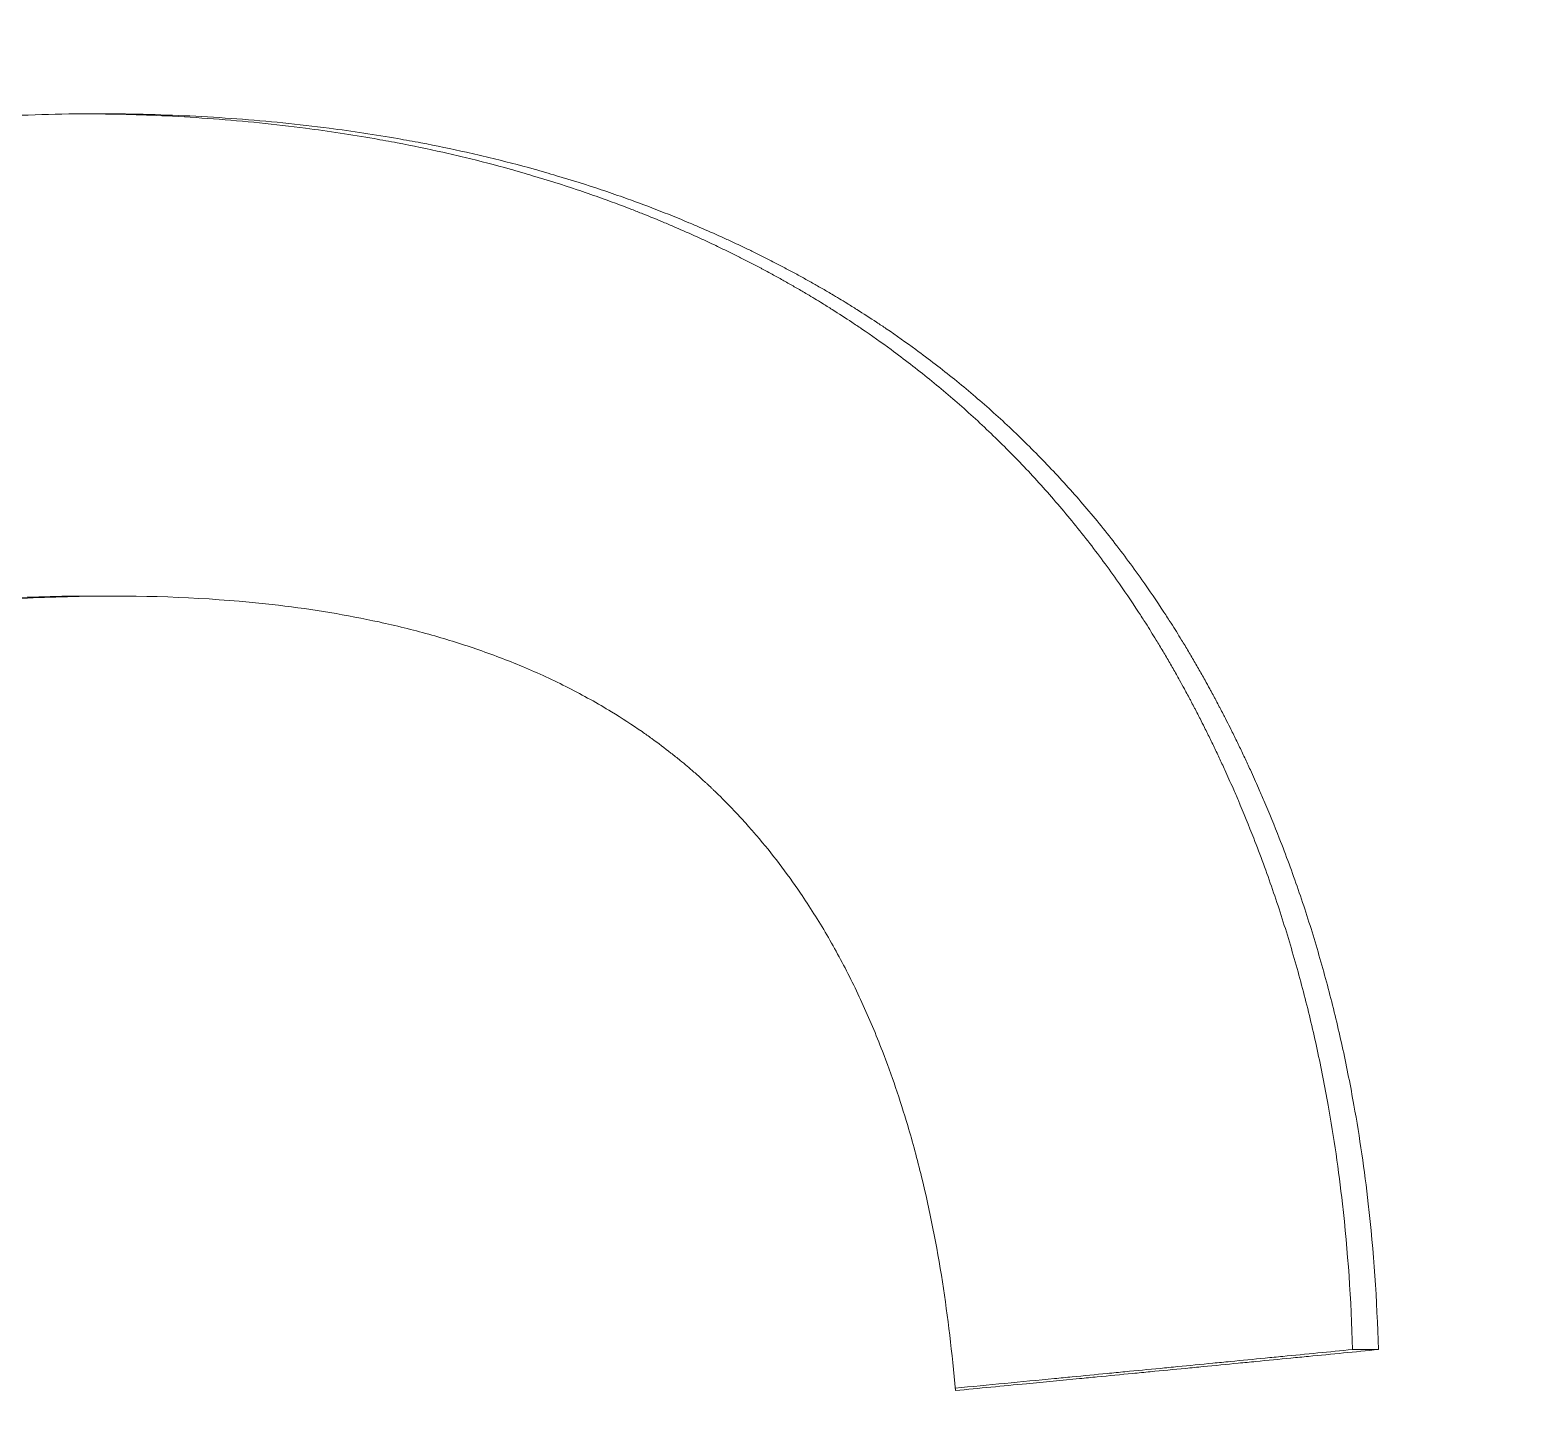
# Model space of a CAD drawing. Header units: inches. Extents: x 167594 to 181104, y -107705 to -91681.
# Drawn here: x 169297.59 to 169306.44, y -105096.64 to -105088.49 of the extents above; entities that cross this region are included whole.
import ezdxf

# ---------------------------------------------------------------- set-up
doc = ezdxf.new("R2010")
doc.units = ezdxf.units.IN
doc.header["$MEASUREMENT"] = 0
doc.layers.add('wsd-Pl.CHW.Equipment', color=156, linetype='Continuous', lineweight=18)

# ---------------------------------------------------------------- blocks, each defined once
blk = doc.blocks.new('*U133')
at = {"color": 0, "linetype": 'ByBlock', "lineweight": -2}
blk.add_wipeout([(-42.8625, 0), (42.8625, 0), (42.8625, -4.191), (47.0315, -5.7688), (52.268, -7.9937), (57.5506, -10.5275), (63.0717, -13.5079), (68.4942, -16.7929), (72.7879, -19.6676), (78.1719, -23.6486), (81.9511, -26.7187), (85.9147, -30.2104), (89.7138, -33.8482), (93.0293, -37.2838), (96.4541, -41.1221), (99.2934, -44.5572), (103.0111, -49.458), (106.1819, -54.34), (107.5706, -56.8626), (109.0822, -59.9916), (110.2783, -62.8608), (111.4078, -66.0472), (112.4867, -69.8039), (113.4438, -74.3338), (113.9181, -77.668), (114.1854, -80.7143), (114.2766, -82.7405), (114.3, -84.4139), (114.3, -1112.6881), (115.8875, -1112.6881), (115.8875, -1218.311), (-115.8875, -1218.311), (-115.8875, -1112.6881), (-114.3, -1112.6881), (-114.3, -84.4139), (-114.2067, -81.0763), (-114.0376, -78.8197), (-113.6402, -75.5577), (-113.2526, -73.2739), (-112.8049, -71.1295), (-112.2793, -69.0045), (-111.6916, -66.9503), (-110.8978, -64.5372), (-109.7432, -61.5249), (-109.0175, -59.8476), (-107.9308, -57.5674), (-106.8682, -55.5507), (-106.0511, -54.1164), (-104.6766, -51.8921), (-103.0111, -49.458), (-101.337, -47.1899), (-100.1791, -45.6807), (-98.3758, -43.42), (-96.5273, -41.2076), (-94.865, -39.3022), (-93.194, -37.4614), (-91.5918, -35.7624), (-89.444, -33.5797), (-87.765, -31.9444), (-85.8938, -30.1912), (-83.405, -27.9656), (-81.5161, -26.3528), (-78.5256, -23.9258), (-75.8071, -21.8458), (-73.0919, -19.8809), (-70.4224, -18.0526), (-67.4182, -16.1113), (-64.1472, -14.1303), (-62.2499, -13.0418), (-59.4868, -11.5327), (-56.8618, -10.18), (-54.3663, -8.9643), (-50.1891, -7.0772), (-47.3848, -5.9103), (-45.6576, -5.2303), (-43.8622, -4.5542), (-43.2604, -4.3344), (-42.8625, -4.191)], dxfattribs=at)
at = {"color": 8, "linetype": 'ByBlock', "lineweight": 5}
for p, q in [((60.9331, -150.8473), (61.0688, -150.8473)), ((68.3681, -155.2892), (68.5204, -155.2892))]:
    blk.add_line(p, q, dxfattribs=at)
for points, knots in [([(53.5139, -154.7317), (53.5139, -154.5095), (53.5239, -154.29), (53.5438, -154.0734), (53.5588, -153.9095), (53.5796, -153.7472), (53.606, -153.5864), (53.615, -153.5319), (53.6246, -153.4776), (53.6349, -153.4235), (53.6554, -153.3152), (53.6786, -153.2076), (53.7043, -153.1008), (53.7172, -153.0474), (53.7308, -152.9942), (53.745, -152.9412), (53.7734, -152.8351), (53.8044, -152.7297), (53.838, -152.625), (53.8548, -152.5727), (53.8723, -152.5206), (53.8904, -152.4686), (53.9176, -152.3906), (53.9462, -152.3131), (53.9763, -152.236), (54.0064, -152.1589), (54.038, -152.0822), (54.071, -152.0059), (54.082, -151.9804), (54.0932, -151.955), (54.1045, -151.9297), (54.1269, -151.8797), (54.1499, -151.8298), (54.1736, -151.7801), (54.1853, -151.7556), (54.1971, -151.7312), (54.2091, -151.7067), (54.227, -151.6701), (54.2453, -151.6336), (54.264, -151.5971), (54.2702, -151.585), (54.2765, -151.5728), (54.2828, -151.5607), (54.2954, -151.5365), (54.3081, -151.5123), (54.321, -151.4881), (54.3275, -151.476), (54.334, -151.4639), (54.3405, -151.4519), (54.3503, -151.4338), (54.3602, -151.4157), (54.3701, -151.3977), (54.3801, -151.3796), (54.3901, -151.3616), (54.4003, -151.3436), (54.4104, -151.3256), (54.4206, -151.3077), (54.4309, -151.2897), (54.4344, -151.2837), (54.4378, -151.2778), (54.4413, -151.2718), (54.4482, -151.2599), (54.4551, -151.2479), (54.4621, -151.2361), (54.4656, -151.2301), (54.4691, -151.2242), (54.4726, -151.2183), (54.4796, -151.2064), (54.4867, -151.1946), (54.4938, -151.1828), (54.4973, -151.1769), (54.5009, -151.171), (54.5044, -151.1651), (54.5115, -151.1534), (54.5187, -151.1417), (54.5259, -151.13), (54.5295, -151.1241), (54.5331, -151.1183), (54.5367, -151.1125), (54.5475, -151.095), (54.5585, -151.0775), (54.5695, -151.0602), (54.5768, -151.0486), (54.5842, -151.0371), (54.5916, -151.0256), (54.6134, -150.9917), (54.6355, -150.9581), (54.658, -150.9247), (54.6728, -150.9027), (54.6878, -150.8807), (54.7029, -150.8589), (54.7331, -150.8153), (54.7638, -150.7722), (54.7951, -150.7296), (54.8107, -150.7083), (54.8265, -150.6871), (54.8424, -150.666), (54.8742, -150.6239), (54.9065, -150.5822), (54.9394, -150.541), (54.9558, -150.5204), (54.9723, -150.5), (54.989, -150.4796), (55.0224, -150.4389), (55.0564, -150.3987), (55.0908, -150.359), (55.108, -150.3392), (55.1254, -150.3194), (55.1429, -150.2998), (55.195, -150.2413), (55.2483, -150.1839), (55.3028, -150.1276), (55.339, -150.0902), (55.3758, -150.0532), (55.413, -150.0168), (55.4875, -149.9438), (55.564, -149.8728), (55.6427, -149.8036), (55.682, -149.7691), (55.7218, -149.735), (55.7621, -149.7013), (55.8414, -149.6353), (55.9226, -149.5711), (56.0058, -149.5087), (56.0467, -149.4781), (56.088, -149.4479), (56.1299, -149.4181), (56.1926, -149.3735), (56.2564, -149.3299), (56.3212, -149.2873), (56.3428, -149.2731), (56.3646, -149.259), (56.3864, -149.245), (56.4301, -149.217), (56.4743, -149.1895), (56.519, -149.1624), (56.5413, -149.1489), (56.5638, -149.1355), (56.5863, -149.1222), (56.6302, -149.0962), (56.6746, -149.0707), (56.7194, -149.0456), (56.7412, -149.0334), (56.7631, -149.0213), (56.7852, -149.0093), (56.8182, -148.9913), (56.8514, -148.9735), (56.8849, -148.956), (56.8961, -148.9501), (56.9073, -148.9443), (56.9185, -148.9385), (56.9409, -148.9269), (56.9634, -148.9154), (56.9861, -148.904), (56.9974, -148.8983), (57.0087, -148.8926), (57.0201, -148.8869), (57.0372, -148.8784), (57.0543, -148.87), (57.0715, -148.8617), (57.0772, -148.8589), (57.0829, -148.8561), (57.0887, -148.8533), (57.1001, -148.8477), (57.1116, -148.8422), (57.1232, -148.8367), (57.1289, -148.834), (57.1347, -148.8312), (57.1405, -148.8285), (57.1578, -148.8203), (57.1751, -148.8121), (57.1924, -148.804), (57.204, -148.7986), (57.2156, -148.7933), (57.2272, -148.7879), (57.2504, -148.7772), (57.2736, -148.7667), (57.2969, -148.7562), (57.3085, -148.751), (57.3202, -148.7458), (57.3318, -148.7406), (57.3552, -148.7302), (57.3785, -148.72), (57.402, -148.7099), (57.4137, -148.7048), (57.4254, -148.6998), (57.4371, -148.6947), (57.4714, -148.6801), (57.5057, -148.6657), (57.5402, -148.6515), (57.5628, -148.6422), (57.5855, -148.633), (57.6082, -148.6239), (57.6537, -148.6057), (57.6993, -148.5879), (57.7451, -148.5704), (57.768, -148.5617), (57.7909, -148.5531), (57.8139, -148.5446), (57.8829, -148.5191), (57.9522, -148.4944), (58.0219, -148.4707), (58.0684, -148.4549), (58.1151, -148.4395), (58.1619, -148.4245), (58.2546, -148.3947), (58.348, -148.3666), (58.4421, -148.34), (58.4887, -148.3268), (58.5354, -148.3141), (58.5823, -148.3017), (58.6761, -148.2769), (58.7706, -148.2536), (58.8656, -148.232), (58.9132, -148.2211), (58.9609, -148.2106), (59.0087, -148.2006), (59.1498, -148.1709), (59.2922, -148.1446), (59.436, -148.1216), (59.531, -148.1064), (59.6266, -148.0927), (59.7228, -148.0805), (59.9208, -148.0553), (60.1214, -148.0363), (60.3245, -148.0235), (60.5333, -148.0104), (60.7448, -148.0038), (60.9588, -148.0038)], [0, 0, 0, 0, 0.179353, 0.179353, 0.179353, 0.315051, 0.315051, 0.315051, 0.361074, 0.361074, 0.361074, 0.453119, 0.453119, 0.453119, 0.499141, 0.499141, 0.499141, 0.591214, 0.591214, 0.591214, 0.637264, 0.637264, 0.637264, 0.706339, 0.706339, 0.706339, 0.775414, 0.775414, 0.775414, 0.79844, 0.79844, 0.79844, 0.843899, 0.843899, 0.843899, 0.866333, 0.866333, 0.866333, 0.899985, 0.899985, 0.899985, 0.911202, 0.911202, 0.911202, 0.933637, 0.933637, 0.933637, 0.944854, 0.944854, 0.944854, 0.96168, 0.96168, 0.96168, 0.978506, 0.978506, 0.978506, 0.995332, 0.995332, 0.995332, 1.00094, 1.00094, 1.00094, 1.012157, 1.012157, 1.012157, 1.017766, 1.017766, 1.017766, 1.028983, 1.028983, 1.028983, 1.034592, 1.034592, 1.034592, 1.045809, 1.045809, 1.045809, 1.051418, 1.051418, 1.051418, 1.068243, 1.068243, 1.068243, 1.079461, 1.079461, 1.079461, 1.112538, 1.112538, 1.112538, 1.134399, 1.134399, 1.134399, 1.178119, 1.178119, 1.178119, 1.19998, 1.19998, 1.19998, 1.243701, 1.243701, 1.243701, 1.265561, 1.265561, 1.265561, 1.309282, 1.309282, 1.309282, 1.331142, 1.331142, 1.331142, 1.39631, 1.39631, 1.39631, 1.439617, 1.439617, 1.439617, 1.526231, 1.526231, 1.526231, 1.569538, 1.569538, 1.569538, 1.654631, 1.654631, 1.654631, 1.696417, 1.696417, 1.696417, 1.759095, 1.759095, 1.759095, 1.779988, 1.779988, 1.779988, 1.821773, 1.821773, 1.821773, 1.842666, 1.842666, 1.842666, 1.883341, 1.883341, 1.883341, 1.903124, 1.903124, 1.903124, 1.932799, 1.932799, 1.932799, 1.94269, 1.94269, 1.94269, 1.962473, 1.962473, 1.962473, 1.972364, 1.972364, 1.972364, 1.987201, 1.987201, 1.987201, 1.992147, 1.992147, 1.992147, 2.002039, 2.002039, 2.002039, 2.006984, 2.006984, 2.006984, 2.021821, 2.021821, 2.021821, 2.031713, 2.031713, 2.031713, 2.051496, 2.051496, 2.051496, 2.061387, 2.061387, 2.061387, 2.08117, 2.08117, 2.08117, 2.091061, 2.091061, 2.091061, 2.119933, 2.119933, 2.119933, 2.138913, 2.138913, 2.138913, 2.176874, 2.176874, 2.176874, 2.195854, 2.195854, 2.195854, 2.252795, 2.252795, 2.252795, 2.290755, 2.290755, 2.290755, 2.365955, 2.365955, 2.365955, 2.403195, 2.403195, 2.403195, 2.477674, 2.477674, 2.477674, 2.514914, 2.514914, 2.514914, 2.624659, 2.624659, 2.624659, 2.697166, 2.697166, 2.697166, 2.846448, 2.846448, 2.846448, 3, 3, 3, 3]), ([(60.8934, -148.004), (61.0569, -148.0049), (61.218, -148.0093), (61.3769, -148.017), (61.5623, -148.0259), (61.7445, -148.0395), (61.9236, -148.0577), (62.015, -148.0669), (62.1057, -148.0774), (62.1955, -148.0891), (62.3321, -148.1068), (62.4669, -148.1273), (62.5997, -148.1506), (62.6453, -148.1586), (62.6906, -148.1669), (62.7357, -148.1755), (62.8258, -148.1928), (62.9151, -148.2113), (63.0036, -148.2312), (63.0478, -148.2411), (63.0918, -148.2514), (63.1356, -148.2619), (63.2249, -148.2835), (63.3133, -148.3065), (63.4008, -148.3307), (63.4454, -148.3431), (63.4898, -148.3559), (63.5339, -148.369), (63.6222, -148.3951), (63.7096, -148.4227), (63.796, -148.4517), (63.8392, -148.4662), (63.8822, -148.4811), (63.925, -148.4963), (63.9898, -148.5193), (64.0542, -148.5432), (64.118, -148.5679), (64.1398, -148.5764), (64.1615, -148.5849), (64.1831, -148.5935), (64.2264, -148.6107), (64.2695, -148.6283), (64.3123, -148.6463), (64.3337, -148.6553), (64.355, -148.6644), (64.3763, -148.6736), (64.4189, -148.692), (64.4612, -148.7107), (64.5032, -148.7298), (64.5243, -148.7394), (64.5452, -148.749), (64.5661, -148.7588), (64.5975, -148.7734), (64.6287, -148.7883), (64.6598, -148.8033), (64.6702, -148.8083), (64.6805, -148.8134), (64.6908, -148.8184), (64.7115, -148.8285), (64.7321, -148.8388), (64.7526, -148.8491), (64.7629, -148.8542), (64.7732, -148.8594), (64.7834, -148.8646), (64.7989, -148.8725), (64.8144, -148.8805), (64.8298, -148.8884), (64.835, -148.8912), (64.8403, -148.8939), (64.8455, -148.8966), (64.856, -148.9021), (64.8664, -148.9075), (64.8768, -148.913), (64.882, -148.9158), (64.8872, -148.9185), (64.8924, -148.9213), (64.908, -148.9296), (64.9235, -148.9379), (64.939, -148.9463), (64.9493, -148.9519), (64.9596, -148.9575), (64.9699, -148.9632), (64.9904, -148.9745), (65.0108, -148.9858), (65.0312, -148.9973), (65.0414, -149.0031), (65.0515, -149.0088), (65.0616, -149.0146), (65.0819, -149.0262), (65.1021, -149.0378), (65.1221, -149.0496), (65.1322, -149.0555), (65.1422, -149.0614), (65.1522, -149.0673), (65.1821, -149.0851), (65.2119, -149.1031), (65.2414, -149.1213), (65.2611, -149.1334), (65.2807, -149.1457), (65.3002, -149.158), (65.3393, -149.1826), (65.3779, -149.2077), (65.4162, -149.2331), (65.4353, -149.2458), (65.4544, -149.2586), (65.4733, -149.2715), (65.5321, -149.3115), (65.59, -149.3524), (65.6469, -149.3942), (65.6856, -149.4225), (65.7238, -149.4512), (65.7616, -149.4804), (65.8371, -149.5387), (65.9111, -149.5987), (65.9834, -149.6604), (66.0196, -149.6912), (66.0554, -149.7225), (66.0907, -149.7541), (66.1628, -149.8187), (66.2332, -149.8849), (66.3019, -149.9529), (66.3369, -149.9876), (66.3715, -150.0227), (66.4056, -150.0582), (66.4739, -150.1293), (66.5404, -150.2021), (66.6052, -150.2768), (66.6376, -150.3142), (66.6696, -150.3519), (66.7012, -150.3902), (66.7649, -150.4674), (66.8268, -150.5464), (66.887, -150.6273), (66.9174, -150.6681), (66.9473, -150.7094), (66.9768, -150.7512), (67.0211, -150.8138), (67.0643, -150.8775), (67.1066, -150.9422), (67.1207, -150.9638), (67.1347, -150.9855), (67.1485, -151.0073), (67.1693, -151.04), (67.1899, -151.073), (67.2102, -151.1063), (67.217, -151.1173), (67.2237, -151.1285), (67.2304, -151.1396), (67.2438, -151.1619), (67.2571, -151.1843), (67.2703, -151.2068), (67.277, -151.218), (67.2835, -151.2293), (67.2901, -151.2406), (67.3031, -151.2632), (67.3161, -151.2859), (67.329, -151.3088), (67.3354, -151.3202), (67.3418, -151.3316), (67.3481, -151.343), (67.3577, -151.3602), (67.3671, -151.3774), (67.3765, -151.3947), (67.3797, -151.4005), (67.3828, -151.4063), (67.3859, -151.4121), (67.3922, -151.4236), (67.3984, -151.4352), (67.4046, -151.4468), (67.4077, -151.4526), (67.4108, -151.4585), (67.4139, -151.4643), (67.4201, -151.4759), (67.4262, -151.4876), (67.4323, -151.4993), (67.4353, -151.5051), (67.4384, -151.5109), (67.4414, -151.5168), (67.4475, -151.5285), (67.4536, -151.5402), (67.4596, -151.5519), (67.4626, -151.5577), (67.4656, -151.5636), (67.4686, -151.5695), (67.4776, -151.5871), (67.4865, -151.6047), (67.4953, -151.6224), (67.5012, -151.6341), (67.5071, -151.6459), (67.5129, -151.6577), (67.5246, -151.6814), (67.5361, -151.705), (67.5476, -151.7288), (67.5533, -151.7407), (67.559, -151.7525), (67.5646, -151.7644), (67.5759, -151.7882), (67.5871, -151.8121), (67.5982, -151.836), (67.6037, -151.848), (67.6092, -151.86), (67.6147, -151.872), (67.6311, -151.908), (67.6473, -151.9441), (67.6632, -151.9803), (67.6738, -152.0045), (67.6843, -152.0287), (67.6946, -152.053), (67.7259, -152.1264), (67.7561, -152.2004), (67.7852, -152.2749), (67.8047, -152.3248), (67.8237, -152.3749), (67.8422, -152.4253), (67.8792, -152.5261), (67.9142, -152.6278), (67.9473, -152.7305), (67.9639, -152.7819), (67.9799, -152.8335), (67.9955, -152.8854), (68.0267, -152.9893), (68.056, -153.0941), (68.0833, -153.1999), (68.0969, -153.2529), (68.1101, -153.3061), (68.1228, -153.3596), (68.1482, -153.4665), (68.1716, -153.5745), (68.1931, -153.6834), (68.2039, -153.7379), (68.2141, -153.7926), (68.2239, -153.8476), (68.2579, -154.0385), (68.286, -154.2324), (68.3083, -154.4294), (68.34, -154.7099), (68.36, -154.9965), (68.3681, -155.2892)], [0.015324, 0.015324, 0.015324, 0.015324, 0.122844, 0.122844, 0.122844, 0.248362, 0.248362, 0.248362, 0.312457, 0.312457, 0.312457, 0.409968, 0.409968, 0.409968, 0.443384, 0.443384, 0.443384, 0.510216, 0.510216, 0.510216, 0.543632, 0.543632, 0.543632, 0.611813, 0.611813, 0.611813, 0.646578, 0.646578, 0.646578, 0.716108, 0.716108, 0.716108, 0.750873, 0.750873, 0.750873, 0.803645, 0.803645, 0.803645, 0.821653, 0.821653, 0.821653, 0.857668, 0.857668, 0.857668, 0.875676, 0.875676, 0.875676, 0.911691, 0.911691, 0.911691, 0.929699, 0.929699, 0.929699, 0.95671, 0.95671, 0.95671, 0.965714, 0.965714, 0.965714, 0.983722, 0.983722, 0.983722, 0.992726, 0.992726, 0.992726, 1.006363, 1.006363, 1.006363, 1.010997, 1.010997, 1.010997, 1.020265, 1.020265, 1.020265, 1.024899, 1.024899, 1.024899, 1.038801, 1.038801, 1.038801, 1.048069, 1.048069, 1.048069, 1.066605, 1.066605, 1.066605, 1.075873, 1.075873, 1.075873, 1.094409, 1.094409, 1.094409, 1.103677, 1.103677, 1.103677, 1.131481, 1.131481, 1.131481, 1.150016, 1.150016, 1.150016, 1.187088, 1.187088, 1.187088, 1.205624, 1.205624, 1.205624, 1.263098, 1.263098, 1.263098, 1.302037, 1.302037, 1.302037, 1.379914, 1.379914, 1.379914, 1.418853, 1.418853, 1.418853, 1.498204, 1.498204, 1.498204, 1.538617, 1.538617, 1.538617, 1.619444, 1.619444, 1.619444, 1.659857, 1.659857, 1.659857, 1.741454, 1.741454, 1.741454, 1.782639, 1.782639, 1.782639, 1.844416, 1.844416, 1.844416, 1.865009, 1.865009, 1.865009, 1.895897, 1.895897, 1.895897, 1.906193, 1.906193, 1.906193, 1.926786, 1.926786, 1.926786, 1.937082, 1.937082, 1.937082, 1.957636, 1.957636, 1.957636, 1.967894, 1.967894, 1.967894, 1.983281, 1.983281, 1.983281, 1.98841, 1.98841, 1.98841, 1.998668, 1.998668, 1.998668, 2.003797, 2.003797, 2.003797, 2.014055, 2.014055, 2.014055, 2.019184, 2.019184, 2.019184, 2.029442, 2.029442, 2.029442, 2.03457, 2.03457, 2.03457, 2.049957, 2.049957, 2.049957, 2.060215, 2.060215, 2.060215, 2.080731, 2.080731, 2.080731, 2.090989, 2.090989, 2.090989, 2.111505, 2.111505, 2.111505, 2.121763, 2.121763, 2.121763, 2.152537, 2.152537, 2.152537, 2.173053, 2.173053, 2.173053, 2.235054, 2.235054, 2.235054, 2.276539, 2.276539, 2.276539, 2.359508, 2.359508, 2.359508, 2.400993, 2.400993, 2.400993, 2.484032, 2.484032, 2.484032, 2.525585, 2.525585, 2.525585, 2.608692, 2.608692, 2.608692, 2.650245, 2.650245, 2.650245, 2.794532, 2.794532, 2.794532, 3, 3, 3, 3]), ([(60.9588, -148.0038), (61.1468, -148.0038), (61.3317, -148.0082), (61.5136, -148.017), (61.6994, -148.0259), (61.882, -148.0395), (62.0615, -148.0577), (62.1532, -148.0669), (62.244, -148.0774), (62.334, -148.0891), (62.4709, -148.1068), (62.606, -148.1273), (62.7391, -148.1506), (62.7848, -148.1586), (62.8302, -148.1669), (62.8754, -148.1755), (62.9658, -148.1928), (63.0553, -148.2113), (63.1439, -148.2312), (63.1882, -148.2411), (63.2323, -148.2514), (63.2762, -148.2619), (63.3657, -148.2835), (63.4543, -148.3065), (63.542, -148.3307), (63.5867, -148.3431), (63.6312, -148.3559), (63.6754, -148.369), (63.7639, -148.3951), (63.8515, -148.4227), (63.9381, -148.4517), (63.9814, -148.4662), (64.0245, -148.4811), (64.0673, -148.4963), (64.1324, -148.5193), (64.1968, -148.5432), (64.2608, -148.5679), (64.3263, -148.5932), (64.3912, -148.6193), (64.4555, -148.6463), (64.477, -148.6553), (64.4984, -148.6644), (64.5197, -148.6736), (64.5623, -148.692), (64.6047, -148.7107), (64.6469, -148.7298), (64.668, -148.7394), (64.689, -148.749), (64.7099, -148.7588), (64.7414, -148.7734), (64.7727, -148.7883), (64.8038, -148.8033), (64.8142, -148.8083), (64.8246, -148.8134), (64.8349, -148.8184), (64.8556, -148.8285), (64.8763, -148.8388), (64.8969, -148.8491), (64.9071, -148.8542), (64.9174, -148.8594), (64.9277, -148.8646), (64.9432, -148.8725), (64.9587, -148.8805), (64.9742, -148.8884), (64.9899, -148.8966), (65.0056, -148.9048), (65.0213, -148.913), (65.0422, -148.924), (65.0629, -148.9351), (65.0836, -148.9463), (65.0939, -148.9519), (65.1043, -148.9575), (65.1145, -148.9632), (65.1351, -148.9745), (65.1556, -148.9858), (65.176, -148.9973), (65.1862, -149.0031), (65.1964, -149.0088), (65.2065, -149.0146), (65.2268, -149.0262), (65.2471, -149.0378), (65.2672, -149.0496), (65.2772, -149.0555), (65.2873, -149.0614), (65.2973, -149.0673), (65.3273, -149.0851), (65.3571, -149.1031), (65.3867, -149.1213), (65.4065, -149.1334), (65.4261, -149.1457), (65.4457, -149.158), (65.4848, -149.1826), (65.5235, -149.2077), (65.5619, -149.2331), (65.5811, -149.2458), (65.6001, -149.2586), (65.6191, -149.2715), (65.678, -149.3115), (65.736, -149.3524), (65.7932, -149.3942), (65.8319, -149.4225), (65.8701, -149.4512), (65.908, -149.4804), (65.9838, -149.5387), (66.0579, -149.5987), (66.1304, -149.6604), (66.1667, -149.6912), (66.2025, -149.7225), (66.2379, -149.7541), (66.3102, -149.8187), (66.3807, -149.8849), (66.4496, -149.9529), (66.4847, -149.9876), (66.5193, -150.0227), (66.5535, -150.0582), (66.6219, -150.1293), (66.6886, -150.2021), (66.7536, -150.2768), (66.786, -150.3142), (66.8181, -150.3519), (66.8497, -150.3902), (66.9136, -150.4674), (66.9756, -150.5464), (67.036, -150.6273), (67.0664, -150.6681), (67.0964, -150.7094), (67.126, -150.7512), (67.1704, -150.8138), (67.2137, -150.8775), (67.2561, -150.9422), (67.2702, -150.9638), (67.2842, -150.9855), (67.2981, -151.0073), (67.3189, -151.04), (67.3395, -151.073), (67.3599, -151.1063), (67.3667, -151.1173), (67.3734, -151.1285), (67.3801, -151.1396), (67.3936, -151.1619), (67.4069, -151.1843), (67.4202, -151.2068), (67.4268, -151.218), (67.4334, -151.2293), (67.4399, -151.2406), (67.453, -151.2632), (67.466, -151.2859), (67.4789, -151.3088), (67.4853, -151.3202), (67.4917, -151.3316), (67.4981, -151.343), (67.5077, -151.3602), (67.5172, -151.3774), (67.5266, -151.3947), (67.5298, -151.4005), (67.5329, -151.4063), (67.536, -151.4121), (67.5423, -151.4236), (67.5485, -151.4352), (67.5547, -151.4468), (67.5578, -151.4526), (67.5609, -151.4585), (67.564, -151.4643), (67.5702, -151.4759), (67.5764, -151.4876), (67.5825, -151.4993), (67.5855, -151.5051), (67.5886, -151.5109), (67.5916, -151.5168), (67.5977, -151.5285), (67.6038, -151.5402), (67.6098, -151.5519), (67.6128, -151.5577), (67.6158, -151.5636), (67.6188, -151.5695), (67.6278, -151.5871), (67.6368, -151.6047), (67.6456, -151.6224), (67.6515, -151.6341), (67.6574, -151.6459), (67.6633, -151.6577), (67.675, -151.6814), (67.6865, -151.705), (67.698, -151.7288), (67.7037, -151.7407), (67.7094, -151.7525), (67.7151, -151.7644), (67.7264, -151.7882), (67.7376, -151.8121), (67.7487, -151.836), (67.7543, -151.848), (67.7598, -151.86), (67.7653, -151.872), (67.7818, -151.908), (67.798, -151.9441), (67.8139, -151.9803), (67.8245, -152.0045), (67.835, -152.0287), (67.8454, -152.053), (67.8767, -152.1264), (67.907, -152.2004), (67.9362, -152.2749), (67.9557, -152.3248), (67.9747, -152.3749), (67.9933, -152.4253), (68.0303, -152.5261), (68.0655, -152.6278), (68.0986, -152.7305), (68.1152, -152.7819), (68.1313, -152.8335), (68.147, -152.8854), (68.1782, -152.9893), (68.2075, -153.0941), (68.2349, -153.1999), (68.2486, -153.2529), (68.2618, -153.3061), (68.2745, -153.3596), (68.2999, -153.4665), (68.3234, -153.5745), (68.345, -153.6834), (68.3558, -153.7379), (68.3661, -153.7926), (68.3759, -153.8476), (68.4099, -154.0385), (68.4381, -154.2324), (68.4604, -154.4294), (68.4923, -154.7099), (68.5122, -154.9965), (68.5204, -155.2892)], [0, 0, 0, 0, 0.122844, 0.122844, 0.122844, 0.248362, 0.248362, 0.248362, 0.312457, 0.312457, 0.312457, 0.409968, 0.409968, 0.409968, 0.443384, 0.443384, 0.443384, 0.510216, 0.510216, 0.510216, 0.543632, 0.543632, 0.543632, 0.611813, 0.611813, 0.611813, 0.646578, 0.646578, 0.646578, 0.716108, 0.716108, 0.716108, 0.750873, 0.750873, 0.750873, 0.803645, 0.803645, 0.803645, 0.857668, 0.857668, 0.857668, 0.875676, 0.875676, 0.875676, 0.911691, 0.911691, 0.911691, 0.929699, 0.929699, 0.929699, 0.95671, 0.95671, 0.95671, 0.965714, 0.965714, 0.965714, 0.983722, 0.983722, 0.983722, 0.992726, 0.992726, 0.992726, 1.006363, 1.006363, 1.006363, 1.020265, 1.020265, 1.020265, 1.038801, 1.038801, 1.038801, 1.048069, 1.048069, 1.048069, 1.066605, 1.066605, 1.066605, 1.075873, 1.075873, 1.075873, 1.094409, 1.094409, 1.094409, 1.103677, 1.103677, 1.103677, 1.131481, 1.131481, 1.131481, 1.150016, 1.150016, 1.150016, 1.187088, 1.187088, 1.187088, 1.205624, 1.205624, 1.205624, 1.263098, 1.263098, 1.263098, 1.302037, 1.302037, 1.302037, 1.379914, 1.379914, 1.379914, 1.418853, 1.418853, 1.418853, 1.498204, 1.498204, 1.498204, 1.538617, 1.538617, 1.538617, 1.619444, 1.619444, 1.619444, 1.659857, 1.659857, 1.659857, 1.741454, 1.741454, 1.741454, 1.782639, 1.782639, 1.782639, 1.844416, 1.844416, 1.844416, 1.865009, 1.865009, 1.865009, 1.895897, 1.895897, 1.895897, 1.906193, 1.906193, 1.906193, 1.926786, 1.926786, 1.926786, 1.937082, 1.937082, 1.937082, 1.957636, 1.957636, 1.957636, 1.967894, 1.967894, 1.967894, 1.983281, 1.983281, 1.983281, 1.98841, 1.98841, 1.98841, 1.998668, 1.998668, 1.998668, 2.003797, 2.003797, 2.003797, 2.014055, 2.014055, 2.014055, 2.019184, 2.019184, 2.019184, 2.029442, 2.029442, 2.029442, 2.03457, 2.03457, 2.03457, 2.049957, 2.049957, 2.049957, 2.060215, 2.060215, 2.060215, 2.080731, 2.080731, 2.080731, 2.090989, 2.090989, 2.090989, 2.111505, 2.111505, 2.111505, 2.121763, 2.121763, 2.121763, 2.152537, 2.152537, 2.152537, 2.173053, 2.173053, 2.173053, 2.235054, 2.235054, 2.235054, 2.276539, 2.276539, 2.276539, 2.359508, 2.359508, 2.359508, 2.400993, 2.400993, 2.400993, 2.484032, 2.484032, 2.484032, 2.525585, 2.525585, 2.525585, 2.608692, 2.608692, 2.608692, 2.650245, 2.650245, 2.650245, 2.794532, 2.794532, 2.794532, 3, 3, 3, 3]), ([(60.9331, -150.8473), (60.7457, -150.8473), (60.5637, -150.852), (60.3871, -150.8612), (60.2019, -150.8709), (60.0226, -150.8858), (59.8495, -150.9057), (59.7588, -150.9161), (59.6699, -150.9279), (59.5826, -150.9412), (59.4467, -150.9617), (59.3148, -150.9857), (59.1871, -151.0131), (59.1414, -151.0229), (59.0963, -151.0331), (59.0517, -151.0437), (58.9624, -151.065), (58.8753, -151.0881), (58.7902, -151.1128), (58.7477, -151.1252), (58.7057, -151.138), (58.6643, -151.1513), (58.5761, -151.1795), (58.4902, -151.2097), (58.4068, -151.2418), (58.3626, -151.2588), (58.3191, -151.2764), (58.2762, -151.2945), (58.2119, -151.3218), (58.1492, -151.3502), (58.0879, -151.3799), (58.0675, -151.3898), (58.0473, -151.3998), (58.0272, -151.41), (57.9871, -151.4303), (57.9477, -151.4512), (57.9089, -151.4727), (57.8895, -151.4834), (57.8703, -151.4943), (57.8513, -151.5053), (57.812, -151.528), (57.7735, -151.5512), (57.7356, -151.5751), (57.7161, -151.5874), (57.6969, -151.5999), (57.6778, -151.6125), (57.6491, -151.6314), (57.6209, -151.6507), (57.5931, -151.6703), (57.5839, -151.6768), (57.5746, -151.6834), (57.5655, -151.69), (57.5472, -151.7033), (57.529, -151.7167), (57.5111, -151.7302), (57.5021, -151.737), (57.4932, -151.7438), (57.4844, -151.7506), (57.4666, -151.7644), (57.4491, -151.7782), (57.4317, -151.7922), (57.4231, -151.7992), (57.4144, -151.8063), (57.4059, -151.8134), (57.393, -151.824), (57.3802, -151.8347), (57.3676, -151.8455), (57.3634, -151.8491), (57.3592, -151.8527), (57.355, -151.8564), (57.3466, -151.8636), (57.3383, -151.8709), (57.33, -151.8782), (57.3259, -151.8819), (57.3217, -151.8855), (57.3176, -151.8892), (57.3094, -151.8966), (57.3012, -151.904), (57.2931, -151.9114), (57.289, -151.9151), (57.285, -151.9189), (57.2809, -151.9226), (57.2728, -151.9301), (57.2648, -151.9376), (57.2568, -151.9451), (57.2528, -151.9488), (57.2488, -151.9526), (57.2448, -151.9564), (57.2369, -151.9639), (57.2289, -151.9714), (57.2211, -151.979), (57.2171, -151.9828), (57.2132, -151.9866), (57.2093, -151.9904), (57.2014, -151.9979), (57.1937, -152.0055), (57.1859, -152.0131), (57.182, -152.0169), (57.1782, -152.0207), (57.1743, -152.0245), (57.1627, -152.036), (57.1513, -152.0474), (57.1399, -152.0589), (57.1323, -152.0666), (57.1248, -152.0743), (57.1173, -152.082), (57.1023, -152.0974), (57.0874, -152.1128), (57.0727, -152.1284), (57.0654, -152.1361), (57.0581, -152.1439), (57.0509, -152.1517), (57.0291, -152.1751), (57.0077, -152.1986), (56.9867, -152.2222), (56.9727, -152.238), (56.9589, -152.2538), (56.9452, -152.2697), (56.9179, -152.3015), (56.8912, -152.3335), (56.8652, -152.3658), (56.8522, -152.382), (56.8393, -152.3982), (56.8267, -152.4144), (56.8013, -152.4469), (56.7767, -152.4797), (56.7527, -152.5127), (56.7407, -152.5293), (56.7288, -152.5458), (56.7172, -152.5625), (56.6822, -152.6124), (56.6487, -152.6628), (56.6167, -152.7138), (56.5954, -152.7478), (56.5748, -152.7821), (56.5548, -152.8166), (56.5149, -152.8856), (56.4776, -152.9556), (56.443, -153.0266), (56.4258, -153.0621), (56.4092, -153.0978), (56.3932, -153.1338), (56.363, -153.2021), (56.3352, -153.2714), (56.3098, -153.3415), (56.2978, -153.3746), (56.2863, -153.408), (56.2754, -153.4416), (56.2535, -153.5087), (56.2339, -153.5767), (56.2164, -153.6454), (56.2076, -153.6798), (56.1995, -153.7144), (56.1918, -153.7491), (56.1689, -153.8534), (56.1508, -153.9595), (56.1377, -154.0675), (56.1202, -154.2113), (56.1115, -154.3584), (56.1115, -154.5087)], [0, 0, 0, 0, 0.113514, 0.113514, 0.113514, 0.232641, 0.232641, 0.232641, 0.295011, 0.295011, 0.295011, 0.392107, 0.392107, 0.392107, 0.426834, 0.426834, 0.426834, 0.496286, 0.496286, 0.496286, 0.531013, 0.531013, 0.531013, 0.604921, 0.604921, 0.604921, 0.644104, 0.644104, 0.644104, 0.702877, 0.702877, 0.702877, 0.722469, 0.722469, 0.722469, 0.761651, 0.761651, 0.761651, 0.781242, 0.781242, 0.781242, 0.821667, 0.821667, 0.821667, 0.8425, 0.8425, 0.8425, 0.87375, 0.87375, 0.87375, 0.884167, 0.884167, 0.884167, 0.905, 0.905, 0.905, 0.915417, 0.915417, 0.915417, 0.93625, 0.93625, 0.93625, 0.946667, 0.946667, 0.946667, 0.962292, 0.962292, 0.962292, 0.9675, 0.9675, 0.9675, 0.977917, 0.977917, 0.977917, 0.983125, 0.983125, 0.983125, 0.993542, 0.993542, 0.993542, 0.99875, 0.99875, 0.99875, 1.009167, 1.009167, 1.009167, 1.014375, 1.014375, 1.014375, 1.024792, 1.024792, 1.024792, 1.03, 1.03, 1.03, 1.040417, 1.040417, 1.040417, 1.045625, 1.045625, 1.045625, 1.06125, 1.06125, 1.06125, 1.071667, 1.071667, 1.071667, 1.0925, 1.0925, 1.0925, 1.102917, 1.102917, 1.102917, 1.134167, 1.134167, 1.134167, 1.155, 1.155, 1.155, 1.196667, 1.196667, 1.196667, 1.2175, 1.2175, 1.2175, 1.259167, 1.259167, 1.259167, 1.28, 1.28, 1.28, 1.3425, 1.3425, 1.3425, 1.384167, 1.384167, 1.384167, 1.4675, 1.4675, 1.4675, 1.509167, 1.509167, 1.509167, 1.588264, 1.588264, 1.588264, 1.625694, 1.625694, 1.625694, 1.700555, 1.700555, 1.700555, 1.737986, 1.737986, 1.737986, 1.850278, 1.850278, 1.850278, 2, 2, 2, 2]), ([(61.0688, -150.8473), (60.881, -150.8473), (60.6986, -150.852), (60.5216, -150.8612), (60.3359, -150.8709), (60.1563, -150.8858), (59.9828, -150.9057), (59.8919, -150.9161), (59.8028, -150.9279), (59.7153, -150.9412), (59.5791, -150.9617), (59.4469, -150.9857), (59.3189, -151.0131), (59.2732, -151.0229), (59.2279, -151.0331), (59.1832, -151.0437), (59.0937, -151.065), (59.0064, -151.0881), (58.9212, -151.1128), (58.8786, -151.1252), (58.8365, -151.138), (58.7949, -151.1513), (58.7065, -151.1795), (58.6205, -151.2097), (58.5369, -151.2418), (58.4926, -151.2588), (58.449, -151.2764), (58.406, -151.2945), (58.3416, -151.3218), (58.2787, -151.3502), (58.2173, -151.3799), (58.156, -151.4096), (58.0962, -151.4405), (58.0379, -151.4727), (58.0185, -151.4834), (57.9992, -151.4943), (57.9801, -151.5053), (57.9408, -151.528), (57.9021, -151.5512), (57.8642, -151.5751), (57.8447, -151.5874), (57.8254, -151.5999), (57.8062, -151.6125), (57.7775, -151.6314), (57.7492, -151.6507), (57.7214, -151.6703), (57.7121, -151.6768), (57.7029, -151.6834), (57.6937, -151.69), (57.6753, -151.7033), (57.6572, -151.7167), (57.6392, -151.7302), (57.6302, -151.737), (57.6213, -151.7438), (57.6124, -151.7506), (57.5946, -151.7644), (57.577, -151.7782), (57.5596, -151.7922), (57.551, -151.7992), (57.5423, -151.8063), (57.5337, -151.8134), (57.5165, -151.8275), (57.4995, -151.8419), (57.4827, -151.8564), (57.4743, -151.8636), (57.466, -151.8709), (57.4577, -151.8782), (57.4452, -151.8892), (57.4329, -151.9003), (57.4207, -151.9114), (57.4166, -151.9151), (57.4125, -151.9189), (57.4085, -151.9226), (57.4004, -151.9301), (57.3923, -151.9376), (57.3843, -151.9451), (57.3803, -151.9488), (57.3763, -151.9526), (57.3723, -151.9564), (57.3643, -151.9639), (57.3564, -151.9714), (57.3485, -151.979), (57.3446, -151.9828), (57.3406, -151.9866), (57.3367, -151.9904), (57.3288, -151.9979), (57.321, -152.0055), (57.3133, -152.0131), (57.3094, -152.0169), (57.3055, -152.0207), (57.3016, -152.0245), (57.2901, -152.036), (57.2786, -152.0474), (57.2672, -152.0589), (57.2595, -152.0666), (57.252, -152.0743), (57.2445, -152.082), (57.2294, -152.0974), (57.2146, -152.1128), (57.1999, -152.1284), (57.1925, -152.1361), (57.1852, -152.1439), (57.1779, -152.1517), (57.1561, -152.1751), (57.1347, -152.1986), (57.1136, -152.2222), (57.0996, -152.238), (57.0857, -152.2538), (57.072, -152.2697), (57.0446, -152.3015), (57.0179, -152.3335), (56.9918, -152.3658), (56.9788, -152.382), (56.9659, -152.3982), (56.9532, -152.4144), (56.9278, -152.4469), (56.9031, -152.4797), (56.8791, -152.5127), (56.867, -152.5293), (56.8552, -152.5458), (56.8435, -152.5625), (56.8084, -152.6124), (56.7749, -152.6628), (56.7428, -152.7138), (56.7215, -152.7478), (56.7008, -152.7821), (56.6808, -152.8166), (56.6407, -152.8856), (56.6034, -152.9556), (56.5688, -153.0266), (56.5514, -153.0621), (56.5348, -153.0978), (56.5188, -153.1338), (56.4885, -153.2021), (56.4606, -153.2714), (56.4352, -153.3415), (56.4232, -153.3746), (56.4117, -153.408), (56.4007, -153.4416), (56.3788, -153.5087), (56.3591, -153.5767), (56.3416, -153.6454), (56.3328, -153.6798), (56.3246, -153.7144), (56.317, -153.7491), (56.294, -153.8534), (56.2759, -153.9595), (56.2627, -154.0675), (56.2452, -154.2113), (56.2364, -154.3584), (56.2364, -154.5087)], [0, 0, 0, 0, 0.113514, 0.113514, 0.113514, 0.232641, 0.232641, 0.232641, 0.295011, 0.295011, 0.295011, 0.392107, 0.392107, 0.392107, 0.426834, 0.426834, 0.426834, 0.496286, 0.496286, 0.496286, 0.531013, 0.531013, 0.531013, 0.604921, 0.604921, 0.604921, 0.644104, 0.644104, 0.644104, 0.702877, 0.702877, 0.702877, 0.761651, 0.761651, 0.761651, 0.781242, 0.781242, 0.781242, 0.821667, 0.821667, 0.821667, 0.8425, 0.8425, 0.8425, 0.87375, 0.87375, 0.87375, 0.884167, 0.884167, 0.884167, 0.905, 0.905, 0.905, 0.915417, 0.915417, 0.915417, 0.93625, 0.93625, 0.93625, 0.946667, 0.946667, 0.946667, 0.9675, 0.9675, 0.9675, 0.977917, 0.977917, 0.977917, 0.993542, 0.993542, 0.993542, 0.99875, 0.99875, 0.99875, 1.009167, 1.009167, 1.009167, 1.014375, 1.014375, 1.014375, 1.024792, 1.024792, 1.024792, 1.03, 1.03, 1.03, 1.040417, 1.040417, 1.040417, 1.045625, 1.045625, 1.045625, 1.06125, 1.06125, 1.06125, 1.071667, 1.071667, 1.071667, 1.0925, 1.0925, 1.0925, 1.102917, 1.102917, 1.102917, 1.134167, 1.134167, 1.134167, 1.155, 1.155, 1.155, 1.196667, 1.196667, 1.196667, 1.2175, 1.2175, 1.2175, 1.259167, 1.259167, 1.259167, 1.28, 1.28, 1.28, 1.3425, 1.3425, 1.3425, 1.384167, 1.384167, 1.384167, 1.4675, 1.4675, 1.4675, 1.509167, 1.509167, 1.509167, 1.588264, 1.588264, 1.588264, 1.625694, 1.625694, 1.625694, 1.700555, 1.700555, 1.700555, 1.737986, 1.737986, 1.737986, 1.850278, 1.850278, 1.850278, 2, 2, 2, 2]), ([(66.0264, -155.5309), (66.0076, -155.3098), (65.9822, -155.0966), (65.95, -154.891), (65.9163, -154.676), (65.8753, -154.4695), (65.8269, -154.2715), (65.8017, -154.1681), (65.7744, -154.067), (65.7451, -153.9682), (65.7002, -153.8167), (65.6506, -153.6706), (65.5962, -153.5299), (65.5772, -153.4809), (65.5577, -153.4326), (65.5376, -153.385), (65.4974, -153.2896), (65.4548, -153.1969), (65.41, -153.1069), (65.3876, -153.0619), (65.3646, -153.0175), (65.341, -152.9738), (65.2939, -152.8864), (65.2444, -152.8017), (65.1926, -152.7196), (65.1667, -152.6785), (65.1402, -152.6382), (65.1132, -152.5984), (65.0726, -152.5388), (65.0307, -152.4807), (64.9874, -152.4241), (64.9442, -152.3675), (64.8997, -152.3124), (64.8538, -152.2588), (64.8385, -152.2409), (64.8231, -152.2232), (64.8075, -152.2056), (64.7842, -152.1793), (64.7605, -152.1533), (64.7364, -152.1278), (64.7284, -152.1192), (64.7204, -152.1107), (64.7123, -152.1023), (64.6961, -152.0854), (64.6798, -152.0687), (64.6634, -152.0521), (64.6551, -152.0439), (64.6469, -152.0356), (64.6386, -152.0274), (64.6261, -152.0151), (64.6136, -152.0029), (64.6009, -151.9908), (64.5967, -151.9868), (64.5925, -151.9828), (64.5883, -151.9788), (64.5798, -151.9707), (64.5713, -151.9628), (64.5627, -151.9548), (64.5584, -151.9509), (64.5542, -151.9469), (64.5499, -151.9429), (64.537, -151.9311), (64.524, -151.9194), (64.5109, -151.9077), (64.5022, -151.8999), (64.4934, -151.8922), (64.4846, -151.8845), (64.4582, -151.8615), (64.4314, -151.8388), (64.4042, -151.8165), (64.3861, -151.8017), (64.3678, -151.787), (64.3494, -151.7725), (64.3125, -151.7435), (64.2749, -151.7151), (64.2367, -151.6875), (64.2175, -151.6736), (64.1982, -151.66), (64.1788, -151.6465), (64.1204, -151.606), (64.0605, -151.5671), (63.9991, -151.5297), (63.9581, -151.5048), (63.9165, -151.4805), (63.8742, -151.457), (63.7896, -151.4098), (63.7023, -151.3654), (63.6122, -151.3238), (63.5672, -151.303), (63.5215, -151.2828), (63.4751, -151.2633), (63.3858, -151.2259), (63.2941, -151.191), (63.1998, -151.1586), (63.1545, -151.1431), (63.1086, -151.1281), (63.0622, -151.1137), (62.9693, -151.085), (62.874, -151.0585), (62.7764, -151.0344), (62.7276, -151.0224), (62.6782, -151.0109), (62.6282, -151), (62.439, -150.9588), (62.2414, -150.926), (62.0352, -150.9015), (61.7317, -150.8654), (61.4097, -150.8473), (61.0688, -150.8473)], [0, 0, 0, 0, 0.142712, 0.142712, 0.142712, 0.292029, 0.292029, 0.292029, 0.36999, 0.36999, 0.36999, 0.489617, 0.489617, 0.489617, 0.531283, 0.531283, 0.531283, 0.614617, 0.614617, 0.614617, 0.656283, 0.656283, 0.656283, 0.739617, 0.739617, 0.739617, 0.781283, 0.781283, 0.781283, 0.843783, 0.843783, 0.843783, 0.906283, 0.906283, 0.906283, 0.927117, 0.927117, 0.927117, 0.958367, 0.958367, 0.958367, 0.968783, 0.968783, 0.968783, 0.989617, 0.989617, 0.989617, 1.000033, 1.000033, 1.000033, 1.015658, 1.015658, 1.015658, 1.020867, 1.020867, 1.020867, 1.031283, 1.031283, 1.031283, 1.036492, 1.036492, 1.036492, 1.052117, 1.052117, 1.052117, 1.062533, 1.062533, 1.062533, 1.093783, 1.093783, 1.093783, 1.114617, 1.114617, 1.114617, 1.156283, 1.156283, 1.156283, 1.177117, 1.177117, 1.177117, 1.239617, 1.239617, 1.239617, 1.281283, 1.281283, 1.281283, 1.364617, 1.364617, 1.364617, 1.406283, 1.406283, 1.406283, 1.486423, 1.486423, 1.486423, 1.524895, 1.524895, 1.524895, 1.601841, 1.601841, 1.601841, 1.640314, 1.640314, 1.640314, 1.785858, 1.785858, 1.785858, 2, 2, 2, 2]), ([(68.3681, -155.2892), (68.2312, -155.3027), (68.0941, -155.3161), (67.9568, -155.3295), (67.9224, -155.3329), (67.8881, -155.3362), (67.8537, -155.3396), (67.785, -155.3463), (67.7162, -155.353), (67.6474, -155.3597), (67.613, -155.3631), (67.5785, -155.3664), (67.5441, -155.3698), (67.4752, -155.3765), (67.4062, -155.3832), (67.3372, -155.3899), (67.3027, -155.3933), (67.2682, -155.3966), (67.2336, -155.4), (67.1646, -155.4067), (67.0954, -155.4134), (67.0263, -155.4201), (66.9917, -155.4235), (66.9571, -155.4268), (66.9224, -155.4302), (66.8532, -155.4369), (66.7839, -155.4436), (66.7146, -155.4503), (66.6799, -155.4537), (66.6452, -155.457), (66.6105, -155.4604), (66.4158, -155.4792), (66.2207, -155.498), (66.0252, -155.5169)], [0, 0, 0, 0, 0.0515769, 0.0515769, 0.0515769, 0.0644712, 0.0644712, 0.0644712, 0.0902597, 0.0902597, 0.0902597, 0.1031539, 0.1031539, 0.1031539, 0.1289424, 0.1289424, 0.1289424, 0.1418366, 0.1418366, 0.1418366, 0.1676251, 0.1676251, 0.1676251, 0.1805193, 0.1805193, 0.1805193, 0.2063078, 0.2063078, 0.2063078, 0.219202, 0.219202, 0.219202, 0.2915293, 0.2915293, 0.2915293, 0.2915293]), ([(68.5204, -155.2892), (68.4518, -155.296), (68.3831, -155.3027), (68.3144, -155.3094), (68.2457, -155.3161), (68.177, -155.3228), (68.1081, -155.3295), (68.0737, -155.3329), (68.0393, -155.3362), (68.0049, -155.3396), (67.936, -155.3463), (67.867, -155.353), (67.798, -155.3597), (67.7635, -155.3631), (67.729, -155.3664), (67.6945, -155.3698), (67.6254, -155.3765), (67.5563, -155.3832), (67.4872, -155.3899), (67.4526, -155.3933), (67.418, -155.3966), (67.3834, -155.4), (67.3142, -155.4067), (67.2449, -155.4134), (67.1755, -155.4201), (67.1409, -155.4235), (67.1062, -155.4268), (67.0715, -155.4302), (67.0021, -155.4369), (66.9327, -155.4436), (66.8631, -155.4503), (66.8284, -155.4537), (66.7936, -155.457), (66.7588, -155.4604), (66.6545, -155.4704), (66.55, -155.4805), (66.4454, -155.4906), (66.306, -155.504), (66.1663, -155.5174), (66.0264, -155.5309)], [0, 0, 0, 0, 0.0257885, 0.0257885, 0.0257885, 0.0515769, 0.0515769, 0.0515769, 0.0644712, 0.0644712, 0.0644712, 0.0902597, 0.0902597, 0.0902597, 0.1031539, 0.1031539, 0.1031539, 0.1289424, 0.1289424, 0.1289424, 0.1418366, 0.1418366, 0.1418366, 0.1676251, 0.1676251, 0.1676251, 0.1805193, 0.1805193, 0.1805193, 0.2063078, 0.2063078, 0.2063078, 0.219202, 0.219202, 0.219202, 0.2578847, 0.2578847, 0.2578847, 0.3094617, 0.3094617, 0.3094617, 0.3094617])]:
    blk.add_open_spline(points, degree=3, knots=knots, dxfattribs=at)
blk = doc.blocks.new('ddeeeffffff')
at = {"layer": 'wsd-Pl.CHW.Equipment', "color": 156}
blk.add_blockref('*U133', (432.2209, 1218.311), dxfattribs=at)

msp = doc.modelspace()

# ---------------------------------------------------------------- block references
at = {"color": 0, "lineweight": -2}
msp.add_blockref('ddeeeffffff', (168804.7974, -106159.2861), dxfattribs=at)

doc.saveas('drawing.dxf')
